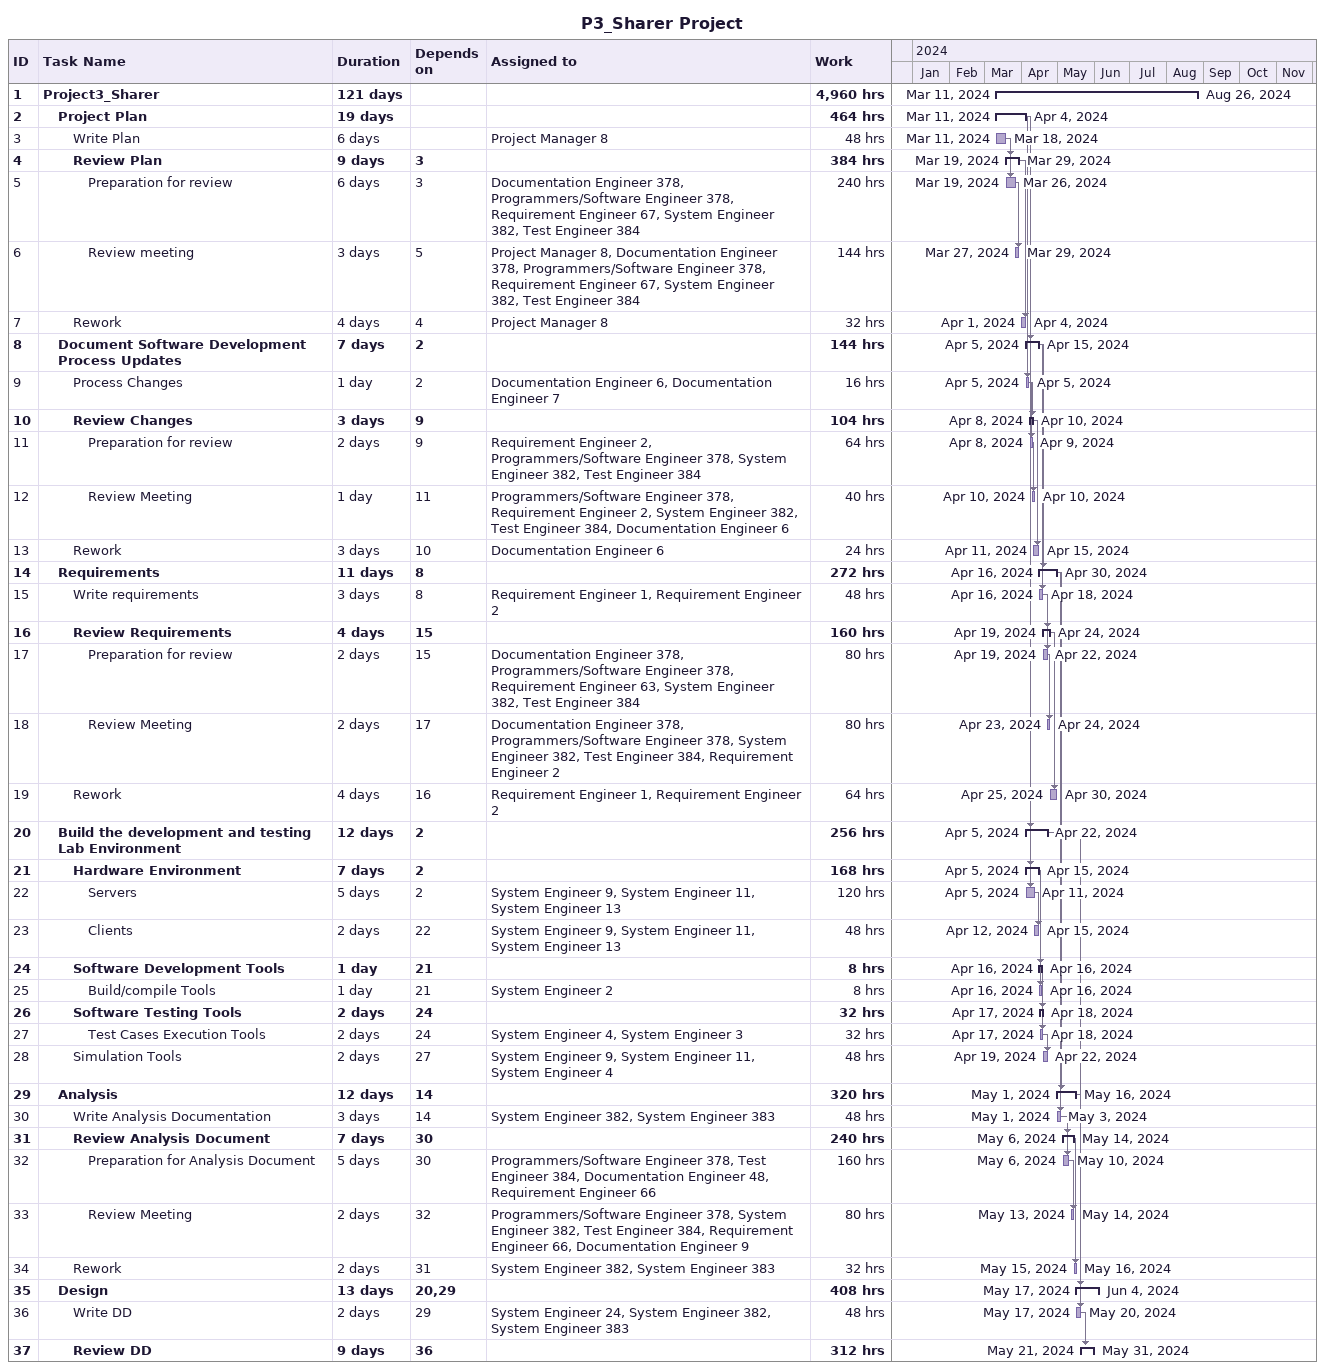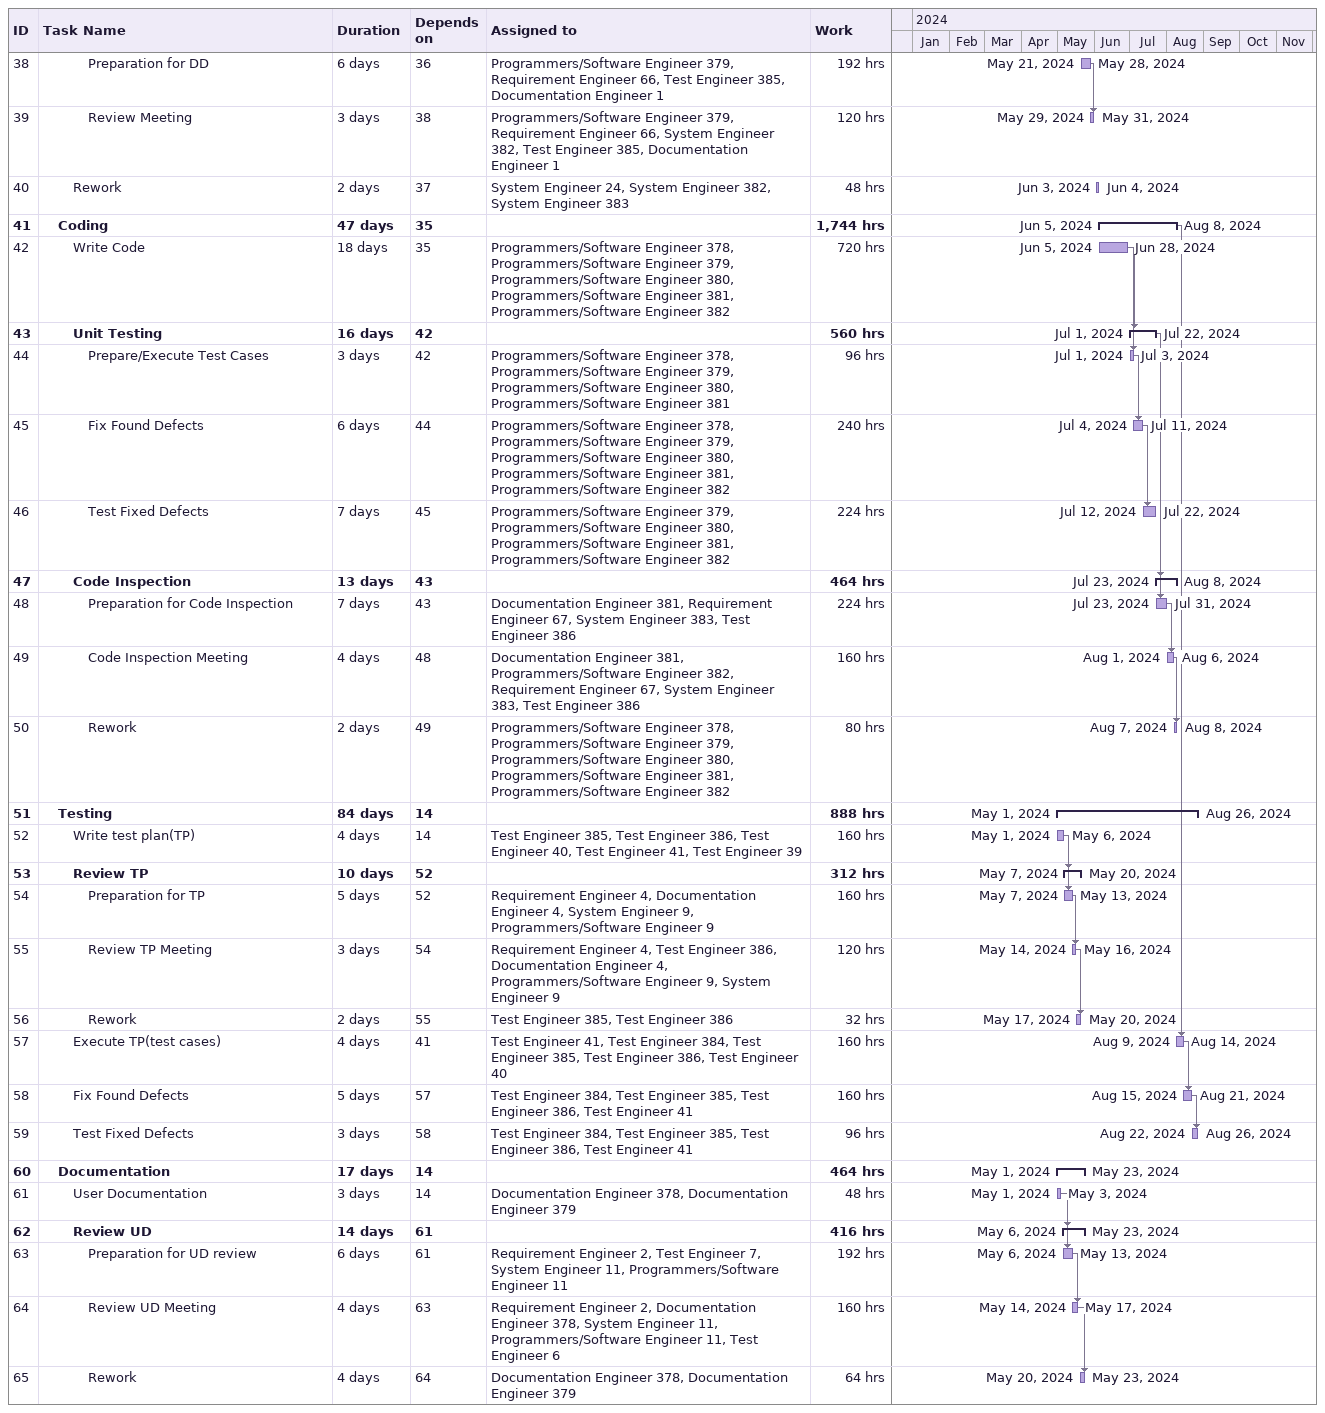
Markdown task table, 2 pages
P3_Sharer Project

| ID | Level | Task | Duration | Start | Finish | Predecessors | Resources | Work (h) |
|---|---|---|---|---|---|---|---|---|
| 1 | 1 | **Project3_Sharer** | 121d | 2024-03-11 | 2024-08-26 |  |  | 4960 |
| 2 | 2 | **Project Plan** | 19d | 2024-03-11 | 2024-04-04 |  |  | 464 |
| 3 | 3 | Write Plan | 6d | 2024-03-11 | 2024-03-18 |  | Project Manager 8 | 48 |
| 4 | 3 | **Review Plan** | 9d | 2024-03-19 | 2024-03-29 | 3 |  | 384 |
| 5 | 4 | Preparation for review | 6d | 2024-03-19 | 2024-03-26 | 3 | Documentation Engineer 378, Programmers/Software Engineer 378, Requirement Engineer 67, System Engineer 382, Test Engineer 384 | 240 |
| 6 | 4 | Review meeting | 3d | 2024-03-27 | 2024-03-29 | 5 | Project Manager 8, Documentation Engineer 378, Programmers/Software Engineer 378, Requirement Engineer 67, System Engineer 382, Test Engineer 384 | 144 |
| 7 | 3 | Rework | 4d | 2024-04-01 | 2024-04-04 | 4 | Project Manager 8 | 32 |
| 8 | 2 | **Document Software Development Process Updates** | 7d | 2024-04-05 | 2024-04-15 | 2 |  | 144 |
| 9 | 3 | Process Changes | 1d | 2024-04-05 | 2024-04-05 | 2 | Documentation Engineer 6, Documentation Engineer 7 | 16 |
| 10 | 3 | **Review Changes** | 3d | 2024-04-08 | 2024-04-10 | 9 |  | 104 |
| 11 | 4 | Preparation for review | 2d | 2024-04-08 | 2024-04-09 | 9 | Requirement Engineer 2, Programmers/Software Engineer 378, System Engineer 382, Test Engineer 384 | 64 |
| 12 | 4 | Review Meeting | 1d | 2024-04-10 | 2024-04-10 | 11 | Programmers/Software Engineer 378, Requirement Engineer 2, System Engineer 382, Test Engineer 384, Documentation Engineer 6 | 40 |
| 13 | 3 | Rework | 3d | 2024-04-11 | 2024-04-15 | 10 | Documentation Engineer 6 | 24 |
| 14 | 2 | **Requirements** | 11d | 2024-04-16 | 2024-04-30 | 8 |  | 272 |
| 15 | 3 | Write requirements | 3d | 2024-04-16 | 2024-04-18 | 8 | Requirement Engineer 1, Requirement Engineer 2 | 48 |
| 16 | 3 | **Review Requirements** | 4d | 2024-04-19 | 2024-04-24 | 15 |  | 160 |
| 17 | 4 | Preparation for review | 2d | 2024-04-19 | 2024-04-22 | 15 | Documentation Engineer 378, Programmers/Software Engineer 378, Requirement Engineer 63, System Engineer 382, Test Engineer 384 | 80 |
| 18 | 4 | Review Meeting | 2d | 2024-04-23 | 2024-04-24 | 17 | Documentation Engineer 378, Programmers/Software Engineer 378, System Engineer 382, Test Engineer 384, Requirement Engineer 2 | 80 |
| 19 | 3 | Rework | 4d | 2024-04-25 | 2024-04-30 | 16 | Requirement Engineer 1, Requirement Engineer 2 | 64 |
| 20 | 2 | **Build the development and testing Lab Environment** | 12d | 2024-04-05 | 2024-04-22 | 2 |  | 256 |
| 21 | 3 | **Hardware Environment** | 7d | 2024-04-05 | 2024-04-15 | 2 |  | 168 |
| 22 | 4 | Servers | 5d | 2024-04-05 | 2024-04-11 | 2 | System Engineer 9, System Engineer 11, System Engineer 13 | 120 |
| 23 | 4 | Clients | 2d | 2024-04-12 | 2024-04-15 | 22 | System Engineer 9, System Engineer 11, System Engineer 13 | 48 |
| 24 | 3 | **Software Development Tools** | 1d | 2024-04-16 | 2024-04-16 | 21 |  | 8 |
| 25 | 4 | Build/compile Tools | 1d | 2024-04-16 | 2024-04-16 | 21 | System Engineer 2 | 8 |
| 26 | 3 | **Software Testing Tools** | 2d | 2024-04-17 | 2024-04-18 | 24 |  | 32 |
| 27 | 4 | Test Cases Execution Tools | 2d | 2024-04-17 | 2024-04-18 | 24 | System Engineer 4, System Engineer 3 | 32 |
| 28 | 3 | Simulation Tools | 2d | 2024-04-19 | 2024-04-22 | 27 | System Engineer 9, System Engineer 11, System Engineer 4 | 48 |
| 29 | 2 | **Analysis** | 12d | 2024-05-01 | 2024-05-16 | 14 |  | 320 |
| 30 | 3 | Write Analysis Documentation | 3d | 2024-05-01 | 2024-05-03 | 14 | System Engineer 382, System Engineer 383 | 48 |
| 31 | 3 | **Review Analysis Document** | 7d | 2024-05-06 | 2024-05-14 | 30 |  | 240 |
| 32 | 4 | Preparation for Analysis Document | 5d | 2024-05-06 | 2024-05-10 | 30 | Programmers/Software Engineer 378, Test Engineer 384, Documentation Engineer 48, Requirement Engineer 66 | 160 |
| 33 | 4 | Review Meeting | 2d | 2024-05-13 | 2024-05-14 | 32 | Programmers/Software Engineer 378, System Engineer 382, Test Engineer 384, Requirement Engineer 66, Documentation Engineer 9 | 80 |
| 34 | 3 | Rework | 2d | 2024-05-15 | 2024-05-16 | 31 | System Engineer 382, System Engineer 383 | 32 |
| 35 | 2 | **Design** | 13d | 2024-05-17 | 2024-06-04 | 20, 29 |  | 408 |
| 36 | 3 | Write DD | 2d | 2024-05-17 | 2024-05-20 | 29 | System Engineer 24, System Engineer 382, System Engineer 383 | 48 |
| 37 | 3 | **Review DD** | 9d | 2024-05-21 | 2024-05-31 | 36 |  | 312 |
| 38 | 4 | Preparation for DD | 6d | 2024-05-21 | 2024-05-28 | 36 | Programmers/Software Engineer 379, Requirement Engineer 66, Test Engineer 385, Documentation Engineer 1 | 192 |
| 39 | 4 | Review Meeting | 3d | 2024-05-29 | 2024-05-31 | 38 | Programmers/Software Engineer 379, Requirement Engineer 66, System Engineer 382, Test Engineer 385, Documentation Engineer 1 | 120 |
| 40 | 3 | Rework | 2d | 2024-06-03 | 2024-06-04 | 37 | System Engineer 24, System Engineer 382, System Engineer 383 | 48 |
| 41 | 2 | **Coding** | 47d | 2024-06-05 | 2024-08-08 | 35 |  | 1744 |
| 42 | 3 | Write Code | 18d | 2024-06-05 | 2024-06-28 | 35 | Programmers/Software Engineer 378, Programmers/Software Engineer 379, Programmers/Software Engineer 380, Programmers/Software Engineer 381, Programmers/Software Engineer 382 | 720 |
| 43 | 3 | **Unit Testing** | 16d | 2024-07-01 | 2024-07-22 | 42 |  | 560 |
| 44 | 4 | Prepare/Execute Test Cases | 3d | 2024-07-01 | 2024-07-03 | 42 | Programmers/Software Engineer 378, Programmers/Software Engineer 379, Programmers/Software Engineer 380, Programmers/Software Engineer 381 | 96 |
| 45 | 4 | Fix Found Defects | 6d | 2024-07-04 | 2024-07-11 | 44 | Programmers/Software Engineer 378, Programmers/Software Engineer 379, Programmers/Software Engineer 380, Programmers/Software Engineer 381, Programmers/Software Engineer 382 | 240 |
| 46 | 4 | Test Fixed Defects | 7d | 2024-07-12 | 2024-07-22 | 45 | Programmers/Software Engineer 379, Programmers/Software Engineer 380, Programmers/Software Engineer 381, Programmers/Software Engineer 382 | 224 |
| 47 | 3 | **Code Inspection** | 13d | 2024-07-23 | 2024-08-08 | 43 |  | 464 |
| 48 | 4 | Preparation for Code Inspection | 7d | 2024-07-23 | 2024-07-31 | 43 | Documentation Engineer 381, Requirement Engineer 67, System Engineer 383, Test Engineer 386 | 224 |
| 49 | 4 | Code Inspection Meeting | 4d | 2024-08-01 | 2024-08-06 | 48 | Documentation Engineer 381, Programmers/Software Engineer 382, Requirement Engineer 67, System Engineer 383, Test Engineer 386 | 160 |
| 50 | 4 | Rework | 2d | 2024-08-07 | 2024-08-08 | 49 | Programmers/Software Engineer 378, Programmers/Software Engineer 379, Programmers/Software Engineer 380, Programmers/Software Engineer 381, Programmers/Software Engineer 382 | 80 |
| 51 | 2 | **Testing** | 84d | 2024-05-01 | 2024-08-26 | 14 |  | 888 |
| 52 | 3 | Write test plan(TP) | 4d | 2024-05-01 | 2024-05-06 | 14 | Test Engineer 385, Test Engineer 386, Test Engineer 40, Test Engineer 41, Test Engineer 39 | 160 |
| 53 | 3 | **Review TP** | 10d | 2024-05-07 | 2024-05-20 | 52 |  | 312 |
| 54 | 4 | Preparation for TP | 5d | 2024-05-07 | 2024-05-13 | 52 | Requirement Engineer 4, Documentation Engineer 4, System Engineer 9, Programmers/Software Engineer 9 | 160 |
| 55 | 4 | Review TP Meeting | 3d | 2024-05-14 | 2024-05-16 | 54 | Requirement Engineer 4, Test Engineer 386, Documentation Engineer 4, Programmers/Software Engineer 9, System Engineer 9 | 120 |
| 56 | 4 | Rework | 2d | 2024-05-17 | 2024-05-20 | 55 | Test Engineer 385, Test Engineer 386 | 32 |
| 57 | 3 | Execute TP(test cases) | 4d | 2024-08-09 | 2024-08-14 | 41 | Test Engineer 41, Test Engineer 384, Test Engineer 385, Test Engineer 386, Test Engineer 40 | 160 |
| 58 | 3 | Fix Found Defects | 5d | 2024-08-15 | 2024-08-21 | 57 | Test Engineer 384, Test Engineer 385, Test Engineer 386, Test Engineer 41 | 160 |
| 59 | 3 | Test Fixed Defects | 3d | 2024-08-22 | 2024-08-26 | 58 | Test Engineer 384, Test Engineer 385, Test Engineer 386, Test Engineer 41 | 96 |
| 60 | 2 | **Documentation** | 17d | 2024-05-01 | 2024-05-23 | 14 |  | 464 |
| 61 | 3 | User Documentation | 3d | 2024-05-01 | 2024-05-03 | 14 | Documentation Engineer 378, Documentation Engineer 379 | 48 |
| 62 | 3 | **Review UD** | 14d | 2024-05-06 | 2024-05-23 | 61 |  | 416 |
| 63 | 4 | Preparation for UD review | 6d | 2024-05-06 | 2024-05-13 | 61 | Requirement Engineer 2, Test Engineer 7, System Engineer 11, Programmers/Software Engineer 11 | 192 |
| 64 | 4 | Review UD Meeting | 4d | 2024-05-14 | 2024-05-17 | 63 | Requirement Engineer 2, Documentation Engineer 378, System Engineer 11, Programmers/Software Engineer 11, Test Engineer 6 | 160 |
| 65 | 4 | Rework | 4d | 2024-05-20 | 2024-05-23 | 64 | Documentation Engineer 378, Documentation Engineer 379 | 64 |
